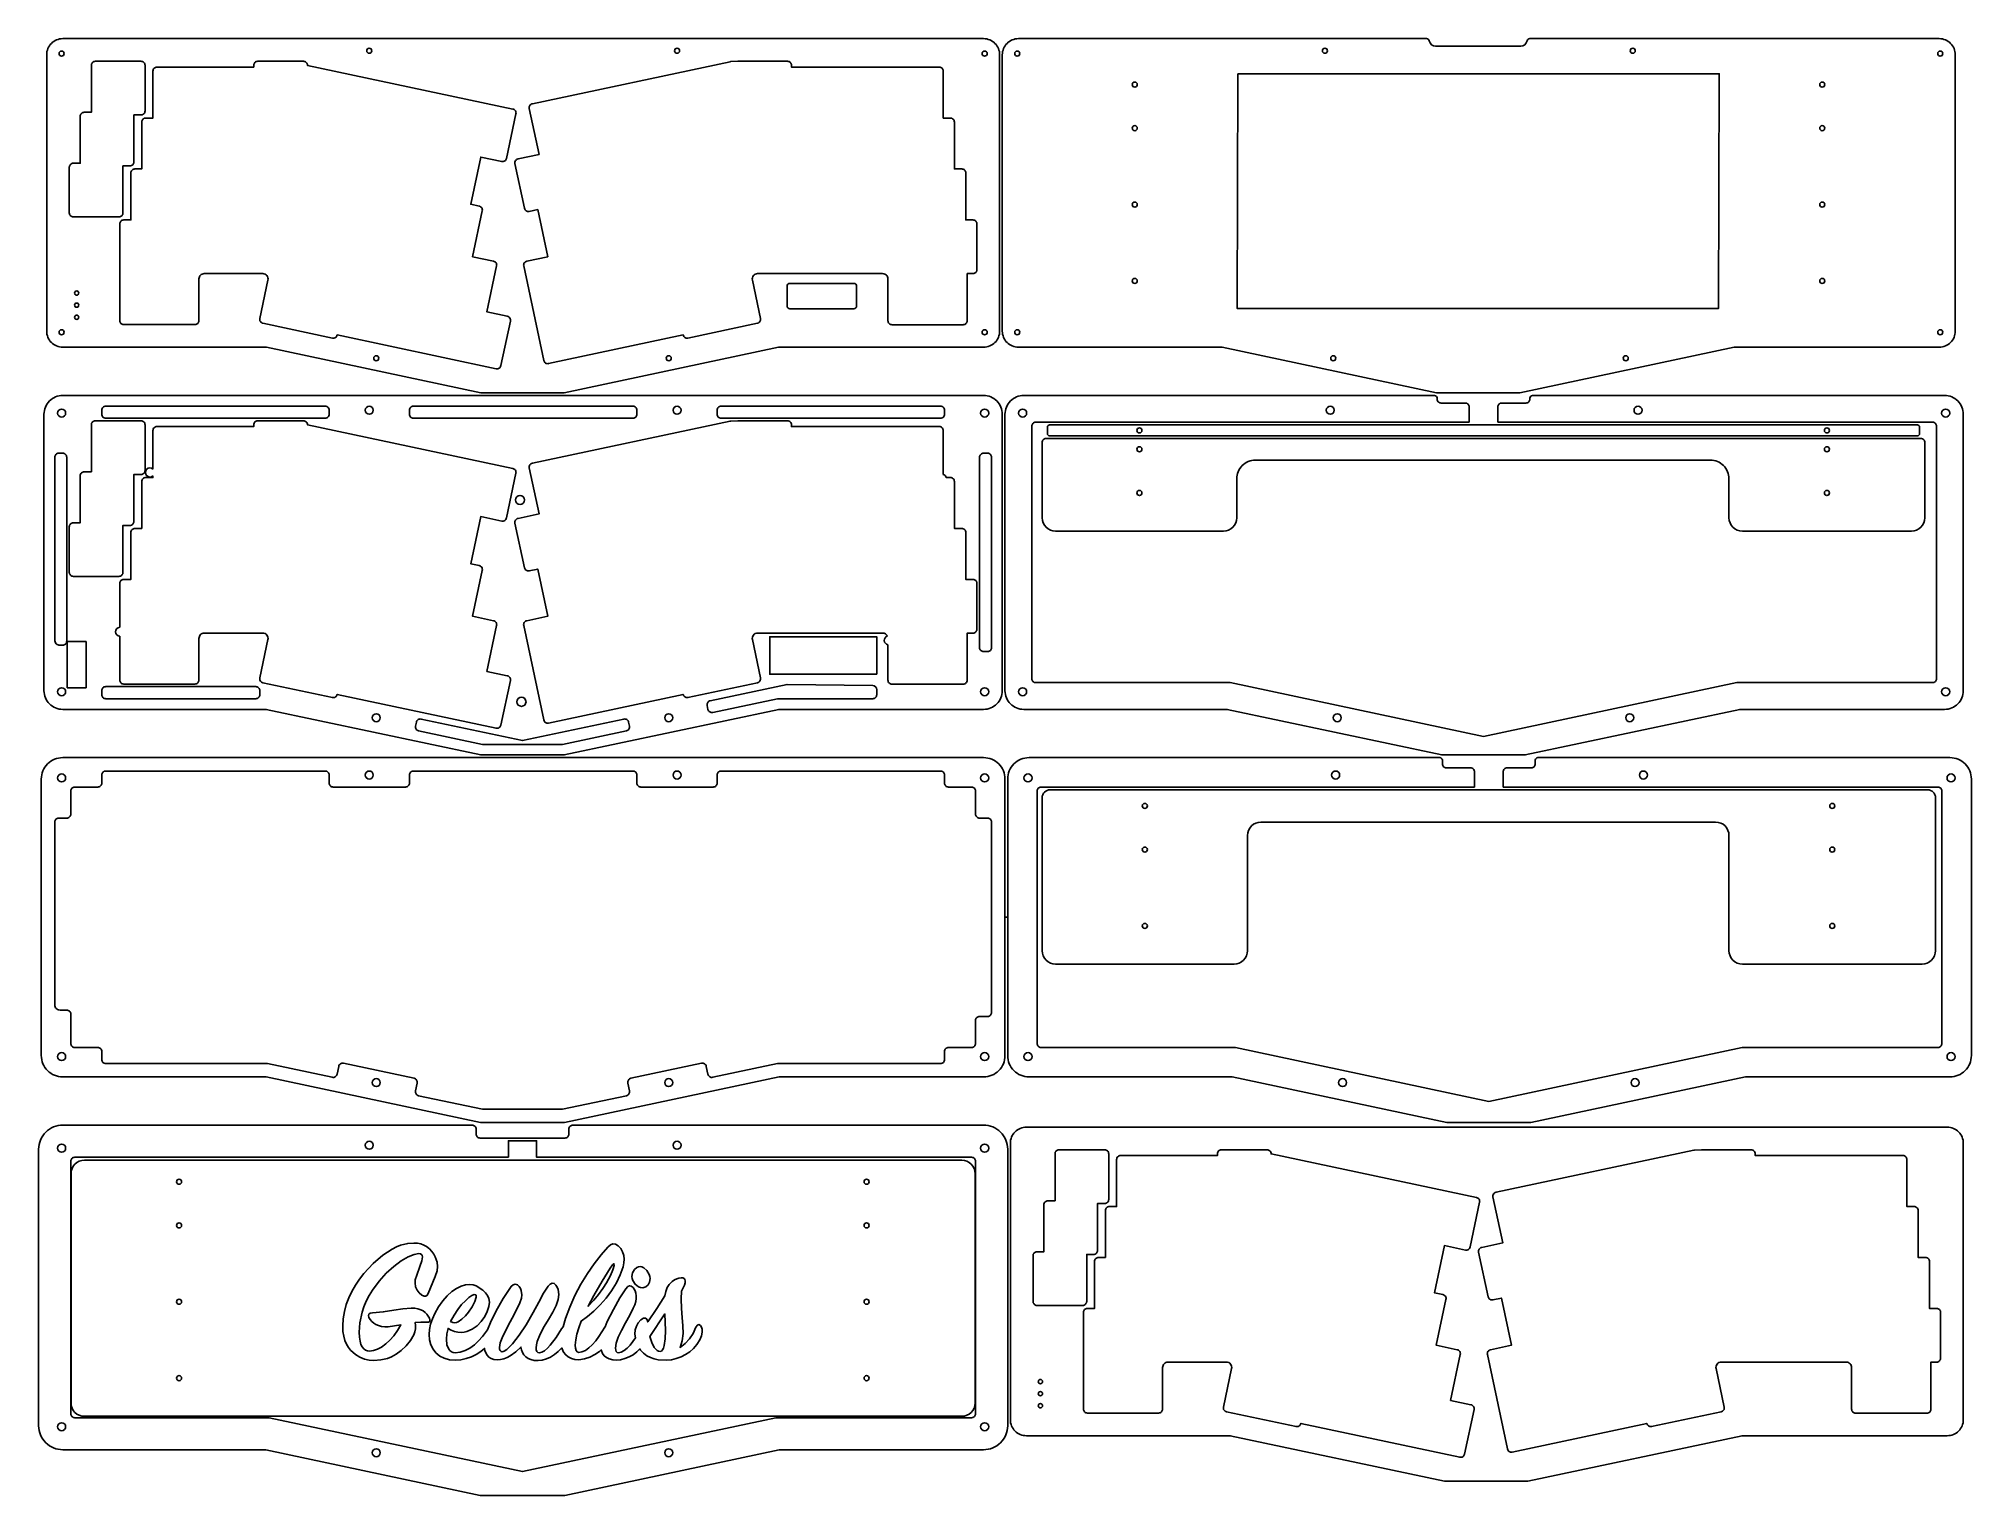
# Model space of a CAD drawing. Extents: x 63 to 785, y 468 to 1012.
import ezdxf

# ---------------------------------------------------------------- set-up
doc = ezdxf.new("R2010")
doc.units = 0
doc.layers.get('0').update_dxf_attribs({"linetype": 'CONTINUOUS'})
doc.layers.add('LAYER_1', color=7, linetype='CONTINUOUS')

msp = doc.modelspace()

# ---------------------------------------------------------------- linework, layer by layer
at = {"color": 1, "linetype": 'CONTINUOUS'}
msp.add_line((424.05, 683.8), (425.05, 683.8), dxfattribs=at)
for points in [[(71.81, 1012.22, 0.414214), (65.81, 1006.22), (65.81, 1001.72), (65.81, 907.38), (65.81, 902.88, 0.414214), (71.81, 896.88), (76.31, 896.88), (148.01, 896.88), (228.16, 879.84), (243.68, 879.84), (259.21, 879.84), (339.36, 896.88), (411.55, 896.88), (416.05, 896.88, 0.414214), (422.05, 902.88), (422.05, 907.38), (422.05, 1006.22, 0.414214), (416.05, 1012.22), (249.03, 1012.22), (238.33, 1012.22), (76.31, 1012.22)], [(433.55, 1012.22), (581.64, 1012.22, -0.358703), (582.62, 1011.41, 0.358703), (585.07, 1009.39), (616.77, 1009.39, 0.358703), (619.22, 1011.41, -0.358703), (620.21, 1012.22), (773.29, 1012.22, -0.414214), (779.29, 1006.22), (779.29, 907.38), (779.29, 902.88, -0.414214), (773.29, 896.88), (768.79, 896.88), (696.6, 896.88), (616.45, 879.84), (600.92, 879.84), (585.4, 879.84), (505.25, 896.88), (433.55, 896.88), (429.05, 896.88, -0.414214), (423.05, 902.88), (423.05, 907.38), (423.05, 1001.72), (423.05, 1006.22, -0.414214), (429.05, 1012.22)], [(98.41, 966.14), (98.41, 983.69), (101.07, 983.69, 0.414214), (102.57, 985.19), (102.57, 1002.25, 0.414214), (101.07, 1003.75), (84.01, 1003.75, 0.414214), (82.51, 1002.25), (82.51, 984.7), (79.85, 984.7, 0.414214), (78.35, 983.2), (78.35, 965.65), (75.78, 965.65, 0.414214), (74.28, 964.15), (74.28, 947.09, 0.414214), (75.78, 945.59), (92.84, 945.59, 0.414214), (94.34, 947.09), (94.34, 964.64), (96.91, 964.64, 0.414214)], [(240.08, 985.92), (163.28, 1002.24), (163.28, 1002.25, 0.414214), (161.78, 1003.75), (144.72, 1003.75, 0.414214), (143.22, 1002.25), (143.22, 1001.61), (107.03, 1001.61, 0.414214), (105.53, 1000.11), (105.53, 982.56), (102.87, 982.56, 0.414214), (101.37, 981.06), (101.37, 963.51), (98.8, 963.51, 0.414214), (97.3, 962.01), (97.3, 944.46), (94.63, 944.46, 0.414214), (93.13, 942.96), (93.13, 906.85, 0.414214), (94.63, 905.35), (121.23, 905.35, 0.414214), (122.73, 906.85), (122.73, 922.4, -0.414214), (124.73, 924.4), (146.57, 924.4, -0.476976), (148.53, 921.99), (145.47, 907.61, 0.414214), (146.63, 905.83), (172.63, 900.31, 0.414214), (174.41, 901.46), (174.41, 901.47), (233.82, 888.84, 0.414214), (235.6, 889.99), (239.15, 906.68, 0.414214), (237.99, 908.46), (230.36, 910.08), (234.01, 927.25, 0.414214), (232.85, 929.03), (225.01, 930.7), (228.66, 947.86, 0.414214), (227.5, 949.64), (224.31, 950.32), (228.06, 967.97), (235.91, 966.3, 0.414214), (237.69, 967.45), (241.24, 984.14, 0.414214)], [(331.51, 905.83, 0.414214), (332.66, 907.61), (329.61, 921.99, -0.476976), (331.56, 924.4), (378.31, 924.4, -0.414214), (380.31, 922.4), (380.31, 906.8, 0.414214), (381.81, 905.3), (408.41, 905.3, 0.414214), (409.91, 906.8), (409.91, 924.4), (412.08, 924.4, 0.414214), (413.58, 925.9), (413.58, 942.96, 0.414214), (412.08, 944.46), (409.4, 944.46), (409.4, 962.01, 0.414214), (407.9, 963.51), (405.14, 963.51), (405.14, 981.06, 0.414214), (403.64, 982.56), (400.97, 982.56), (400.97, 1000.11, 0.414214), (399.47, 1001.61), (344.24, 1001.61), (344.24, 1002.25, 0.414214), (342.74, 1003.75), (324.21, 1003.75, 0.010008), (324.15, 1003.75), (321.56, 1003.65, 0.042377), (321.31, 1003.61), (247.37, 987.9, 0.414214), (246.22, 986.12), (249.87, 968.95), (242.02, 967.28, 0.414214), (240.87, 965.5), (244.42, 948.81, 0.414214), (246.19, 947.66), (249.39, 948.34), (253.14, 930.7), (245.28, 929.03, 0.414214), (244.13, 927.25), (251.64, 891.92, 0.414214), (253.42, 890.76), (303.73, 901.46, 0.413431), (305.51, 900.31)], [(71.81, 878.84, 0.414214), (64.81, 871.84), (64.81, 867.34), (64.81, 773), (64.81, 768.5, 0.414214), (71.81, 761.5), (76.31, 761.5), (147.9, 761.5), (228.05, 744.47), (243.68, 744.47), (259.31, 744.47), (339.46, 761.5), (411.55, 761.5), (416.05, 761.5, 0.414214), (423.05, 768.5), (423.05, 773), (423.05, 871.84, 0.414214), (416.05, 878.84), (249.03, 878.84), (238.33, 878.84), (76.31, 878.84)], [(171.41, 871.84, -0.414214), (169.91, 870.34), (87.91, 870.34, -0.414214), (86.41, 871.84), (86.41, 873.34, -0.414214), (87.91, 874.84), (169.91, 874.84, -0.414214), (171.41, 873.34)], [(286.45, 871.84, -0.414214), (284.95, 870.34), (202.91, 870.34, -0.414214), (201.41, 871.84), (201.41, 873.34, -0.414214), (202.91, 874.84), (284.95, 874.84, -0.414214), (286.45, 873.34)], [(401.45, 873.34, 0.414214), (399.95, 874.84), (317.95, 874.84, 0.414214), (316.45, 873.34), (316.45, 871.84, 0.414214), (317.95, 870.34), (399.95, 870.34, 0.414214), (401.45, 871.84)], [(98.41, 831.76), (98.41, 849.31), (101.07, 849.31, 0.414214), (102.57, 850.81), (102.57, 867.87, 0.414214), (101.07, 869.37), (84.01, 869.37, 0.414214), (82.51, 867.87), (82.51, 850.32), (79.85, 850.32, 0.414214), (78.35, 848.82), (78.35, 831.27), (75.78, 831.27, 0.414214), (74.28, 829.77), (74.28, 812.71, 0.414214), (75.78, 811.21), (92.84, 811.21, 0.414214), (94.34, 812.71), (94.34, 830.26), (96.91, 830.26, 0.414214)], [(765.92, 864.51), (765.92, 867.09, 0.414214), (765.17, 867.84), (440.67, 867.84, 0.414214), (439.92, 867.09), (439.92, 864.51, 0.414214), (440.67, 863.76), (602.69, 863.76), (765.17, 863.76, 0.414214)], [(766.42, 862.76), (439.42, 862.76, 0.414214), (437.92, 861.26), (437.92, 833.13, 0.414214), (442.92, 828.13), (505.69, 828.13, 0.414214), (510.69, 833.13), (510.69, 847.68, -0.414214), (517.69, 854.68), (687.69, 854.68, -0.414214), (694.69, 847.68), (694.69, 833.13, 0.414214), (699.69, 828.13), (762.92, 828.13, 0.414214), (767.92, 833.13), (767.92, 861.26, 0.414214)], [(70.31, 857.25, 0.414214), (68.81, 855.75), (68.81, 787.47, 0.414214), (70.81, 785.47), (71.81, 785.47, 0.414214), (73.31, 786.97), (73.31, 855.75, 0.414214), (71.81, 857.25)], [(417.55, 783.1, 0.414214), (419.05, 784.6), (419.05, 855.75, 0.414214), (417.55, 857.25), (416.05, 857.25, 0.414214), (414.55, 855.75), (414.55, 784.6, 0.414214), (416.05, 783.1)], [(203.69, 755.27), (204, 756.74, -0.414214), (205.78, 757.89), (243.68, 749.84), (281.58, 757.89, -0.414214), (283.36, 756.74), (283.68, 755.27, -0.414214), (282.52, 753.49), (258.58, 748.4), (228.78, 748.4), (204.84, 753.49, -0.414214)], [(71.81, 743.47, 0.414214), (63.81, 735.47), (63.81, 730.97), (63.81, 636.63), (63.81, 632.13, 0.414214), (71.81, 624.13), (76.31, 624.13), (147.8, 624.13), (227.95, 607.09), (243.68, 607.09), (259.42, 607.09), (339.57, 624.13), (411.55, 624.13), (416.05, 624.13, 0.414214), (424.05, 632.13), (424.05, 735.47, 0.414214), (416.05, 743.47), (249.03, 743.47), (238.33, 743.47), (76.31, 743.47)], [(76.31, 635.13), (81.78, 635.13), (84.91, 635.13, -0.414214), (86.41, 633.63), (86.41, 630.63, 0.414214), (87.91, 629.13), (148.32, 629.13), (172.57, 623.97, 0.414214), (174.35, 625.13), (174.97, 628.06, -0.414214), (176.75, 629.22), (203.16, 623.61, -0.414214), (204.31, 621.83), (203.69, 618.89, 0.414214), (204.84, 617.11), (228.78, 612.03), (258.58, 612.03), (282.52, 617.11, 0.414214), (283.68, 618.89), (283.05, 621.83, -0.414214), (284.21, 623.61), (310.62, 629.22, -0.414214), (312.4, 628.06), (313.02, 625.13, 0.414214), (314.8, 623.97), (339.04, 629.13), (399.95, 629.13, 0.414214), (401.45, 630.63), (401.45, 633.63, -0.414214), (402.95, 635.13), (411.55, 635.13, 0.414214), (413.05, 636.63), (413.05, 645.23, -0.414214), (414.55, 646.73), (417.55, 646.73, 0.414214), (419.05, 648.23), (419.05, 719.37, 0.414214), (417.55, 720.87), (414.55, 720.87, -0.414214), (413.05, 722.37), (413.05, 730.97, 0.414214), (411.55, 732.47), (402.95, 732.47, -0.414214), (401.45, 733.97), (401.45, 736.97, 0.414214), (399.95, 738.47), (317.95, 738.47, 0.414214), (316.45, 736.97), (316.45, 733.97, -0.414214), (314.95, 732.47), (287.95, 732.47, -0.414214), (286.45, 733.97), (286.45, 736.97, 0.414214), (284.95, 738.47), (202.91, 738.47, 0.414214), (201.41, 736.97), (201.41, 733.97, -0.414214), (199.91, 732.47), (172.91, 732.47, -0.414214), (171.41, 733.97), (171.41, 736.97, 0.414214), (169.91, 738.47), (87.91, 738.47, 0.414214), (86.41, 736.97), (86.41, 733.97, -0.414214), (84.91, 732.47), (76.31, 732.47, 0.414214), (74.81, 730.97), (74.81, 722.37, -0.414214), (73.31, 720.87), (70.31, 720.87, 0.414214), (68.81, 719.37), (68.81, 651.1, 0.414214), (70.81, 649.1), (73.31, 649.1, -0.414214), (74.81, 647.6), (74.81, 646.73), (74.81, 636.63, 0.414214)], [(509.69, 666.3, 0.414214), (514.69, 671.3), (514.69, 709.11), (514.69, 714.38, -0.414214), (519.69, 719.38), (689.69, 719.38, -0.414214), (694.69, 714.38), (694.69, 671.3, 0.414214), (699.69, 666.3), (766.92, 666.3, 0.414214), (771.92, 671.3), (771.92, 728.47, 0.414214), (768.92, 731.47), (440.92, 731.47, 0.414214), (437.92, 728.47), (437.92, 671.3, 0.414214), (442.92, 666.3)], [(261.03, 604.59), (261.03, 602.76, -0.414214), (259.53, 601.26), (227.83, 601.26, -0.414214), (226.33, 602.76), (226.33, 604.59, 0.414214), (224.83, 606.09), (76.31, 606.09), (71.81, 606.09, 0.414214), (62.81, 597.09), (62.81, 592.59), (62.81, 498.25), (62.81, 493.75, 0.414214), (71.81, 484.75), (76.31, 484.75), (147.69, 484.75), (227.84, 467.71), (243.68, 467.71), (259.52, 467.71), (339.67, 484.75), (411.55, 484.75), (416.05, 484.75, 0.414214), (425.05, 493.75), (425.05, 498.25), (425.05, 597.09, 0.414214), (416.05, 606.09), (262.53, 606.09, 0.414214)], [(238.41, 594.09), (238.41, 600.26), (248.96, 600.26), (248.96, 594.09), (249.03, 594.09), (411.55, 594.09, -0.414214), (413.05, 592.59), (413.05, 498.25, -0.414214), (411.55, 496.75), (338.41, 496.75), (243.68, 476.62), (148.95, 496.75), (76.31, 496.75, -0.414214), (74.81, 498.25), (74.81, 592.59, -0.414214), (76.31, 594.09), (238.33, 594.09)], [(432.05, 605.34, 0.414214), (426.05, 599.34), (426.05, 594.84), (426.05, 500.5), (426.05, 496, 0.414214), (432.05, 490), (436.55, 490), (508.25, 490), (588.4, 472.96), (603.92, 472.96), (619.45, 472.96), (699.6, 490), (771.79, 490), (776.29, 490, 0.414214), (782.29, 496), (782.29, 500.5), (782.29, 599.34, 0.414214), (776.29, 605.34), (609.27, 605.34), (598.57, 605.34), (436.55, 605.34)], [(412.91, 548.97), (412.91, 582.88), (412.91, 587.97, 0.414214), (407.91, 592.97), (79.91, 592.97, 0.414214), (74.91, 587.97), (74.91, 502.25, 0.414214), (79.91, 497.25), (243.68, 497.25), (407.91, 497.25, 0.414214), (412.91, 502.25)], [(458.65, 559.26), (458.65, 576.81), (461.31, 576.81, 0.414214), (462.81, 578.31), (462.81, 595.37, 0.414214), (461.31, 596.87), (444.25, 596.87, 0.414214), (442.75, 595.37), (442.75, 577.82), (440.09, 577.82, 0.414214), (438.59, 576.32), (438.59, 558.77), (436.02, 558.77, 0.414214), (434.52, 557.27), (434.52, 540.21, 0.414214), (436.02, 538.71), (453.08, 538.71, 0.414214), (454.58, 540.21), (454.58, 557.76), (457.15, 557.76, 0.414214)], [(600.32, 579.04), (523.52, 595.36), (523.52, 595.37, 0.414214), (522.02, 596.87), (504.96, 596.87, 0.414214), (503.46, 595.37), (503.46, 594.73), (467.27, 594.73, 0.414214), (465.77, 593.23), (465.77, 575.68), (463.11, 575.68, 0.414214), (461.61, 574.18), (461.61, 556.63), (459.04, 556.63, 0.414214), (457.54, 555.13), (457.54, 537.58), (454.87, 537.58, 0.414214), (453.37, 536.08), (453.37, 499.97, 0.414214), (454.87, 498.47), (481.47, 498.47, 0.414214), (482.97, 499.97), (482.97, 515.52, -0.414214), (484.97, 517.52), (506.81, 517.52, -0.476976), (508.77, 515.11), (505.71, 500.73, 0.414214), (506.87, 498.95), (532.87, 493.43, 0.414214), (534.64, 494.58), (534.65, 494.59), (594.06, 481.96, 0.414214), (595.84, 483.11), (599.39, 499.8, 0.414214), (598.23, 501.58), (590.6, 503.2), (594.25, 520.37, 0.414214), (593.09, 522.15), (585.25, 523.82), (588.9, 540.98, 0.414214), (587.74, 542.76), (584.55, 543.44), (588.3, 561.09), (596.15, 559.42, 0.414214), (597.93, 560.57), (601.48, 577.26, 0.414214)], [(691.75, 498.95, 0.414214), (692.9, 500.73), (689.85, 515.11, -0.476976), (691.8, 517.52), (738.55, 517.52, -0.414214), (740.55, 515.52), (740.55, 499.92, 0.414214), (742.05, 498.42), (768.65, 498.42, 0.414214), (770.15, 499.92), (770.15, 517.52), (772.32, 517.52, 0.414214), (773.82, 519.02), (773.82, 536.08, 0.414214), (772.32, 537.58), (769.64, 537.58), (769.64, 555.13, 0.414214), (768.14, 556.63), (765.38, 556.63), (765.38, 574.18, 0.414214), (763.88, 575.68), (761.21, 575.68), (761.21, 593.23, 0.414214), (759.71, 594.73), (704.48, 594.73), (704.48, 595.37, 0.414214), (702.98, 596.87), (684.45, 596.87, 0.010008), (684.39, 596.87), (681.8, 596.77, 0.042377), (681.55, 596.73), (607.61, 581.02, 0.414214), (606.46, 579.24), (610.11, 562.07), (602.26, 560.4, 0.414214), (601.11, 558.62), (604.65, 541.93, 0.414214), (606.43, 540.78), (609.63, 541.46), (613.38, 523.82), (605.52, 522.15, 0.414214), (604.37, 520.37), (611.88, 485.04, 0.414214), (613.66, 483.88), (663.97, 494.58, 0.413431), (665.75, 493.43)]]:
    msp.add_lwpolyline(points, format="xyb", close=True, dxfattribs=at)
for points in [[(511.04, 999.1), (691.04, 999.1), (690.8, 911.39), (510.8, 911.39)], [(376.09, 774.63), (336.09, 774.63), (336.09, 788.63), (376.09, 788.63)], [(80.53, 771.57), (80.53, 786.87), (77.03, 786.87), (73.53, 786.87), (73.53, 771.57), (73.53, 769.57), (77.03, 769.57), (80.53, 769.57)]]:
    msp.add_lwpolyline(points, close=True, dxfattribs=at)
at = {"color": 1}
msp.add_lwpolyline([(367.59, 911.28, 0.414214), (368.59, 912.28), (368.59, 919.73, 0.414214), (367.59, 920.73), (343.59, 920.73, 0.414214), (342.59, 919.73), (342.59, 912.28, 0.414214), (343.59, 911.28)], format="xyb", close=True, dxfattribs=at)
at = {"color": 1, "linetype": 'CONTINUOUS'}
for points in [[(584.07, 878.84), (435.55, 878.84), (431.05, 878.84, 0.414214), (424.05, 871.84), (424.05, 867.34), (424.05, 773), (424.05, 768.5, 0.414214), (431.05, 761.5), (435.55, 761.5), (507.14, 761.5), (587.29, 744.47), (602.92, 744.47), (618.55, 744.47), (698.7, 761.5), (770.79, 761.5), (775.29, 761.5, 0.414214), (782.29, 768.5), (782.29, 773), (782.29, 871.84, 0.414214), (775.29, 878.84), (621.77, 878.84)], [(597.57, 868.84), (597.57, 874.52, 0.414214), (596.07, 876.02), (587.07, 876.02, -0.453311), (585.58, 877.71, 0.453311), (584.59, 878.84), (584.07, 878.84)], [(621.77, 878.84), (621.27, 878.84, 0.414214), (620.27, 877.84), (620.27, 877.52, -0.414214), (618.77, 876.02), (609.77, 876.02, 0.414214), (608.27, 874.52), (608.27, 868.84)], [(93.13, 788.84), (93.13, 772.47, 0.414214), (94.63, 770.97), (121.23, 770.97, 0.414214), (122.73, 772.47), (122.73, 788.02, -0.414214), (124.73, 790.02), (146.57, 790.02, -0.476976), (148.53, 787.61), (145.47, 773.24, 0.414214), (146.63, 771.46), (172.63, 765.93, 0.414214), (174.41, 767.09), (174.41, 767.09), (233.82, 754.46, 0.414214), (235.6, 755.62), (239.15, 772.3, 0.414214), (237.99, 774.08), (230.36, 775.7), (234.01, 792.87, 0.414214), (232.85, 794.65), (225.01, 796.32), (228.66, 813.48, 0.414214), (227.5, 815.26), (224.31, 815.94), (228.06, 833.59), (235.91, 831.92, 0.414214), (237.69, 833.08), (241.24, 849.76, 0.414214), (240.08, 851.54), (163.28, 867.87), (163.28, 867.87, 0.414214), (161.78, 869.37), (144.72, 869.37, 0.414214), (143.22, 867.87), (143.22, 867.23), (107.03, 867.23, 0.414214), (105.53, 865.73), (105.53, 851.33)], [(400.97, 849.3), (400.97, 865.73, 0.414214), (399.47, 867.23), (344.24, 867.23), (344.24, 867.87, 0.414214), (342.74, 869.37), (324.21, 869.37, 0.010008), (324.15, 869.37), (321.56, 869.27, 0.042377), (321.31, 869.24), (247.37, 853.52, 0.414214), (246.22, 851.74), (249.87, 834.57), (242.02, 832.9, 0.414214), (240.87, 831.12), (244.42, 814.44, 0.414214), (246.19, 813.28), (249.39, 813.96), (253.14, 796.32), (245.28, 794.65, 0.414214), (244.13, 792.87), (251.64, 757.54, 0.414214), (253.42, 756.39), (303.73, 767.08, 0.413431), (305.51, 765.93), (331.51, 771.46, 0.414214), (332.66, 773.24), (329.61, 787.61, -0.476976), (331.56, 790.02), (378.31, 790.02, -0.277365), (380.07, 788.96, -0.277365)], [(608.27, 868.84), (770.79, 868.84, -0.414214), (772.29, 867.34), (772.29, 773, -0.414214), (770.79, 771.5), (697.65, 771.5), (602.92, 751.37), (508.19, 771.5), (435.55, 771.5, -0.414214), (434.05, 773), (434.05, 867.34, -0.414214), (435.55, 868.84), (597.57, 868.84)], [(105.53, 848.79), (105.53, 848.18), (102.87, 848.18, 0.414214), (101.37, 846.68), (101.37, 829.13), (98.8, 829.13, 0.414214), (97.3, 827.63), (97.3, 810.08), (94.63, 810.08, 0.414214), (93.13, 808.58), (93.13, 792.22)], [(380.31, 785.68), (380.31, 772.43, 0.414214), (381.81, 770.93), (408.41, 770.93, 0.414214), (409.91, 772.43), (409.91, 790.02), (412.08, 790.02, 0.414214), (413.58, 791.52), (413.58, 808.58, 0.414214), (412.08, 810.08), (409.4, 810.08), (409.4, 827.63, 0.414214), (407.9, 829.13), (405.14, 829.13), (405.14, 846.68, 0.414214), (403.64, 848.18), (402.09, 848.18)], [(145.47, 768.5, 0.414214), (143.97, 770), (87.91, 770, 0.414214), (86.41, 768.5), (86.41, 767, 0.414214), (87.91, 765.5), (143.97, 765.5, 0.414214), (145.47, 767), (145.47, 768.5)], [(376.09, 768.91, 0.410067), (374.61, 770.41), (342.6, 770.86), (313.86, 764.75, 0.414214), (312.71, 762.97), (313.02, 761.51, 0.414214), (314.8, 760.35), (339.04, 765.5), (374.59, 765.5, 0.414214), (376.09, 767), (376.09, 768.91)], [(586.07, 743.47), (437.55, 743.47), (433.05, 743.47, 0.414214), (425.05, 735.47), (425.05, 730.97), (425.05, 636.63), (425.05, 632.13, 0.414214), (433.05, 624.13), (437.55, 624.13), (509.03, 624.13), (589.19, 607.09), (604.92, 607.09), (620.66, 607.09), (700.81, 624.13), (772.79, 624.13), (777.29, 624.13, 0.414214), (785.29, 632.13), (785.29, 636.63), (785.29, 735.47, 0.414214), (777.29, 743.47), (623.77, 743.47)], [(599.57, 732.47), (599.57, 738.14, 0.414214), (598.07, 739.64), (589.07, 739.64, -0.414214), (587.57, 741.14), (587.57, 742.47, 0.414214), (586.57, 743.47), (586.07, 743.47)], [(623.77, 743.47), (623.27, 743.47, 0.414214), (622.27, 742.47), (622.27, 741.14, -0.414214), (620.77, 739.64), (611.77, 739.64, 0.414214), (610.27, 738.14), (610.27, 732.47)], [(610.27, 732.47), (772.79, 732.47, -0.414214), (774.29, 730.97), (774.29, 636.63, -0.414214), (772.79, 635.13), (699.65, 635.13), (604.92, 614.99), (510.19, 635.13), (437.55, 635.13, -0.414214), (436.05, 636.63), (436.05, 730.97, -0.414214), (437.55, 732.47), (599.57, 732.47)]]:
    msp.add_lwpolyline(points, format="xyb", dxfattribs=at)
for centre, radius in [((71.41, 1006.62), 0.95), ((186.41, 1007.72), 0.95), ((301.45, 1007.72), 0.95), ((416.45, 1006.62), 0.95), ((428.65, 1006.62), 0.95), ((543.65, 1007.72), 0.95), ((658.69, 1007.72), 0.95), ((773.69, 1006.62), 0.95), ((472.54, 995.06), 0.95), ((729.54, 995.06), 0.95), ((472.54, 978.75), 0.95), ((472.54, 978.75), 0.95), ((729.54, 978.75), 0.95), ((729.54, 978.75), 0.95), ((472.54, 950.2), 0.95), ((472.54, 950.2), 0.95), ((472.54, 950.2), 0.95), ((729.54, 950.2), 0.95), ((729.54, 950.2), 0.95), ((729.54, 950.2), 0.95), ((77.03, 917.1), 0.8), ((472.54, 921.66), 0.95), ((472.54, 921.66), 0.95), ((472.54, 921.66), 0.95), ((472.54, 921.66), 0.95), ((729.54, 921.66), 0.95), ((729.54, 921.66), 0.95), ((729.54, 921.66), 0.95), ((729.54, 921.66), 0.95), ((77.03, 912.6), 0.8), ((71.41, 902.48), 0.95), ((77.03, 908.1), 0.8), ((416.45, 902.48), 0.95), ((428.65, 902.48), 0.95), ((773.69, 902.48), 0.95), ((189.02, 892.76), 0.95), ((298.35, 892.76), 0.95), ((546.75, 892.76), 0.95), ((656.08, 892.76), 0.95), ((186.41, 873.34), 1.5), ((301.45, 873.34), 1.5), ((545.65, 873.34), 1.5), ((660.69, 873.34), 1.5), ((71.41, 872.25), 1.5), ((416.45, 872.25), 1.5), ((430.65, 872.25), 1.5), ((775.69, 872.25), 1.5), ((474.31, 865.8), 0.95), ((731.31, 865.8), 0.95), ((474.31, 858.72), 0.95), ((731.31, 858.72), 0.95), ((242.78, 839.8), 1.7), ((474.31, 842.4), 0.95), ((731.31, 842.4), 0.95), ((71.41, 768.1), 1.5), ((243.3, 764.34), 1.7), ((416.45, 768.1), 1.5), ((430.65, 768.1), 1.5), ((775.69, 768.1), 1.5), ((189.02, 758.39), 1.5), ((298.35, 758.39), 1.5), ((548.26, 758.39), 1.5), ((657.59, 758.39), 1.5), ((71.41, 735.87), 1.5), ((186.41, 736.97), 1.5), ((301.45, 736.97), 1.5), ((416.45, 735.87), 1.5), ((432.65, 735.87), 1.5), ((547.65, 736.97), 1.5), ((662.69, 736.97), 1.5), ((777.69, 735.87), 1.5), ((476.31, 725.43), 0.95), ((733.31, 725.43), 0.95), ((476.31, 709.11), 0.95), ((733.31, 709.11), 0.95), ((476.31, 680.57), 0.95), ((733.31, 680.57), 0.95), ((71.41, 631.73), 1.5), ((416.45, 631.73), 1.5), ((432.65, 631.73), 1.5), ((777.69, 631.73), 1.5), ((189.02, 622.01), 1.5), ((298.35, 622.01), 1.5), ((550.26, 622.01), 1.5), ((659.59, 622.01), 1.5), ((186.41, 598.59), 1.5), ((301.45, 598.59), 1.5), ((71.41, 597.49), 1.5), ((416.45, 597.49), 1.5), ((115.3, 584.92), 0.95), ((372.3, 584.92), 0.95), ((115.3, 568.61), 0.95), ((372.3, 568.61), 0.95), ((115.3, 540.07), 0.95), ((372.3, 540.07), 0.95), ((115.3, 511.52), 0.95), ((372.3, 511.52), 0.95), ((437.27, 510.22), 0.8), ((437.27, 505.72), 0.8), ((437.27, 501.22), 0.8), ((71.41, 493.35), 1.5), ((416.45, 493.35), 1.5), ((189.02, 483.63), 1.5), ((298.35, 483.63), 1.5)]:
    msp.add_circle(centre, radius, dxfattribs=at)
for centre, start, end in [((104.4, 850.06), 48.1698, 311.8302), ((400.47, 847.68), 17.28284, 72.71463), ((93.29, 790.53), 95.18857, 264.81143), ((380.62, 787.35), 108.86552, 259.29679)]:
    msp.add_arc(centre, 1.7, start, end, dxfattribs=at)
at = {"layer": 'LAYER_1', "color": 2}
for points in [[(207.93, 535.48), (207.29, 536.12), (206.52, 536.67), (205.63, 537.11), (204.6, 537.43), (203.42, 537.62), (202.08, 537.67), (198.93, 537.42), (195.58, 536.92), (191.65, 536.25), (187.57, 535.89), (186.73, 535.77), (186.25, 535.42), (186.11, 534.88), (186.27, 534.18), (186.73, 533.41), (187.32, 532.71), (188.05, 532.09), (188.91, 531.57), (189.89, 531.16), (190.98, 530.88), (192.17, 530.74), (193.46, 530.76), (198.25, 531.44), (196.97, 529.29), (195.57, 527.37), (194.09, 525.69), (192.55, 524.29), (190.99, 523.16), (189.45, 522.33), (187.95, 521.82), (186.54, 521.65), (185.74, 521.74), (185.01, 522.01), (184.34, 522.49), (183.77, 523.2), (183.3, 524.15), (182.94, 525.38), (182.72, 526.88), (182.64, 528.7), (182.9, 532.23), (183.74, 536.14), (184.41, 538.18), (185.27, 540.26), (186.31, 542.36), (187.57, 544.45), (190.05, 547.79), (192.77, 550.76), (195.58, 553.29), (198.34, 555.34), (200.91, 556.86), (203.14, 557.78), (204.88, 558.07), (205.52, 557.95), (205.99, 557.66), (206.2, 557.32), (206.28, 556.85), (206.06, 555.43), (205.34, 553.22), (204.14, 550.06), (203.62, 548.33), (203.52, 547.12), (203.72, 545.66), (204.26, 544.45), (205.05, 543.44), (205.99, 542.6), (206.87, 542.13), (207.58, 542.15), (208.1, 542.54), (208.45, 543.15), (211.05, 549.58), (211.73, 551.59), (211.94, 553.28), (211.75, 554.89), (211.09, 556.81), (210.53, 557.82), (209.8, 558.82), (208.89, 559.81), (207.77, 560.74), (206.8, 561.29), (205.67, 561.7), (204.42, 561.96), (203.11, 562.04), (200.79, 561.89), (198.11, 561.22), (196.59, 560.6), (194.96, 559.76), (191.47, 557.43), (187.87, 554.34), (186.1, 552.54), (184.39, 550.59), (182.78, 548.5), (181.28, 546.29), (179.94, 543.96), (178.77, 541.52), (177.81, 539), (177.09, 536.4), (176.64, 533.74), (176.48, 531.03), (176.58, 529.01), (176.86, 527.22), (177.31, 525.64), (177.9, 524.25), (178.61, 523.04), (179.42, 522), (181.27, 520.35), (182.9, 519.31), (184.59, 518.64), (186.33, 518.27), (188.12, 518.16), (190.78, 518.38), (193.18, 518.91), (194.69, 519.5), (196.47, 520.52), (198.37, 521.9), (200.21, 523.59), (201.82, 525.54), (203.03, 527.68), (203.44, 528.81), (203.68, 529.96), (203.74, 531.14), (203.59, 532.33), (205.69, 532.44), (207.42, 532.4), (208.51, 532.44), (209.01, 532.75), (209.08, 533.27), (208.86, 533.97), (208.86, 533.97)], [(277.85, 554.31), (277.85, 554.31), (277.38, 553.91), (276.43, 552.59), (273.47, 547.73), (270.35, 542.39), (268.2, 538.42), (270.29, 540.62), (272.14, 542.85), (273.73, 545.04), (275.05, 547.12), (276.53, 549.85), (277.48, 552.07), (277.92, 553.62)], [(284.6, 549.51), (284.6, 549.51), (284.84, 550.9), (285.51, 552.08), (286.47, 552.9), (287.03, 553.13), (287.61, 553.21), (288.32, 553.1), (289, 552.79), (290.21, 551.73), (291.05, 550.29), (291.29, 549.52), (291.37, 548.76), (291.19, 547.45), (290.65, 546.36), (289.78, 545.61), (288.63, 545.34), (287.83, 545.43), (287.08, 545.69), (286.39, 546.1), (285.79, 546.63), (284.92, 547.97), (284.68, 548.73)], [(226.36, 542.32), (226.36, 541.77), (225.87, 540.19), (224.87, 538.22), (223.51, 536.16), (222.35, 534.77), (221.01, 533.52), (219.62, 532.61), (218.95, 532.35), (218.31, 532.26), (217.58, 532.37), (216.8, 532.74), (218.11, 535.09), (219.51, 537.18), (220.94, 538.99), (222.34, 540.48), (223.63, 541.62), (224.74, 542.39), (225.62, 542.75), (226.18, 542.67), (226.18, 542.67)], [(295.1, 521.44), (295.1, 521.44), (295.6, 521.6), (296.03, 522.05), (296.38, 522.76), (296.66, 523.71), (297.03, 526.21), (297.15, 529.32), (296.95, 535.55), (291.33, 527.06), (292.06, 524.82), (292.96, 523.04), (293.99, 521.87), (294.54, 521.55)]]:
    msp.add_lwpolyline(points, close=True, dxfattribs=at)
msp.add_lwpolyline([(258.84, 530.69), (258.25, 530), (256.25, 526.77), (254.07, 523.87), (252.98, 522.69), (251.93, 521.77), (250.94, 521.18), (250.04, 520.96), (249.46, 521.09), (249.05, 521.46), (248.81, 522.06), (248.74, 522.88), (248.86, 523.97), (249.19, 525.2), (250.32, 527.95), (251.83, 530.8), (253.39, 533.42), (255, 536.23), (256.21, 538.7), (256.96, 540.86), (257.23, 542.74), (256.97, 544.72), (256.65, 545.55), (256.2, 546.3), (255.54, 546.91), (254.81, 547.01), (254.06, 546.66), (253.32, 545.88), (251.56, 543.23), (249.77, 539.98), (247.69, 536.08), (245.04, 531.51), (242.43, 527.61), (239.95, 524.39), (237.79, 522.19), (236.89, 521.59), (236.14, 521.38), (235.65, 521.49), (235.32, 521.81), (235.13, 522.32), (235.08, 522.98), (235.35, 524.67), (236.07, 526.65), (238.24, 530.98), (240.67, 535.58), (242.65, 539.72), (243.25, 541.39), (243.47, 542.67), (243.23, 544.27), (242.92, 545.06), (242.44, 545.82), (241.76, 546.41), (240.99, 546.64), (240.21, 546.45), (239.49, 545.82), (236.47, 541.24), (233.85, 536.64), (231.73, 532.36), (230.63, 529.63), (228.69, 527.03), (227.26, 525.46), (225.71, 524.03), (224.05, 522.79), (222.28, 521.82), (220.43, 521.19), (218.51, 520.97), (217.78, 521.06), (217.13, 521.34), (216.57, 521.8), (216.1, 522.4), (215.45, 524.03), (215.23, 526.1), (215.38, 528.07), (215.84, 530.14), (217.04, 529.47), (218.25, 529), (219.47, 528.72), (220.7, 528.63), (221.82, 528.71), (222.89, 528.95), (224.9, 529.82), (226.71, 531.12), (228.27, 532.74), (229.55, 534.55), (230.51, 536.43), (231.11, 538.26), (231.32, 539.93), (231.32, 539.93), (231.13, 541.3), (230.63, 542.46), (229.83, 543.44), (228.87, 544.35), (226.39, 546.02), (225.29, 546.45), (223.99, 546.57), (222.43, 546.4), (220.77, 545.89), (219.05, 545.04), (217.3, 543.85), (215.57, 542.32), (213.9, 540.45), (212.34, 538.24), (210.91, 535.68), (209.98, 533.65), (209.31, 531.65), (208.92, 529.7), (208.79, 527.81), (208.95, 525.82), (209.44, 523.99), (210.23, 522.35), (211.33, 520.94), (212.73, 519.79), (214.42, 518.93), (216.4, 518.39), (218.65, 518.23), (220.65, 518.4), (222.64, 518.83), (224.57, 519.52), (226.42, 520.42), (228.16, 521.51), (229.54, 522.61), (229.63, 521.87), (229.98, 520.93), (230.48, 520.1), (231.15, 519.41), (231.99, 518.88), (233.01, 518.55), (234.22, 518.43), (235.51, 518.53), (236.76, 518.8), (237.96, 519.24), (239.11, 519.82), (241.24, 521.32), (243.12, 523.16), (243.31, 522.05), (243.67, 521.06), (244.19, 520.2), (244.89, 519.47), (245.77, 518.88), (246.83, 518.45), (248.07, 518.18), (249.49, 518.09), (251.09, 518.25), (252.67, 518.7), (254.21, 519.4), (255.68, 520.32), (257.04, 521.43), (258.26, 522.68), (258.38, 522.83), (258.47, 522.45), (259.04, 521.22), (259.82, 520.22), (260.8, 519.44), (261.96, 518.88), (263.29, 518.54), (264.78, 518.43), (266.9, 518.68), (268.91, 519.34), (270.78, 520.32), (272.47, 521.5), (273.11, 522.05), (273.17, 521.76), (273.62, 520.77), (274.27, 519.92), (275.1, 519.23), (276.14, 518.72), (277.39, 518.4), (278.84, 518.29), (280.38, 518.43), (281.95, 518.81), (283.5, 519.43), (285, 520.27), (286.4, 521.31), (287.57, 522.44), (287.84, 522.03), (288.93, 520.84), (290.16, 519.9), (291.49, 519.19), (292.9, 518.7), (294.37, 518.39), (297.43, 518.23), (299.33, 518.42), (301.18, 518.83), (302.96, 519.46), (304.64, 520.31), (306.2, 521.37), (307.62, 522.65), (308.88, 524.13), (309.95, 525.83), (310.63, 527.36), (310.89, 528.73), (310.85, 529.82), (310.64, 530.55), (310.19, 531.23), (309.63, 531.55), (309.04, 531.37), (308.52, 530.55), (307.46, 528.23), (306.13, 526.24), (304.5, 524.53), (302.56, 523.02), (303.05, 524.22), (303.4, 525.51), (303.72, 528.15), (303.66, 531.06), (303.4, 534.22), (303.11, 537.6), (302.97, 541.16), (303.11, 544.04), (304.24, 546.29), (304.49, 547.15), (304.53, 547.84), (304.39, 548.37), (304.07, 548.74), (303.6, 548.96), (302.97, 549.03), (302.17, 548.94), (301.32, 548.68), (300.46, 548.23), (299.62, 547.6), (298.57, 546.56), (297.79, 545.36), (297.26, 543.95), (296.95, 542.26), (293.91, 537.5), (290.51, 532.53), (290.21, 533.52), (289.65, 534), (288.86, 533.95), (287.91, 533.36), (286.93, 532.26), (286.25, 530.97), (285.85, 529.53), (285.72, 528.02), (285.72, 528.02), (285.9, 526.56), (283.97, 523.91), (282.84, 522.73), (281.7, 521.82), (280.59, 521.24), (279.53, 521.03), (279.05, 521.15), (278.73, 521.48), (278.56, 522.02), (278.5, 522.74), (278.75, 524.62), (279.46, 526.85), (280.65, 529.28), (282.22, 532.18), (283.81, 535.12), (285.07, 537.67), (285.64, 538.93), (286, 540.13), (286.18, 541.26), (286.2, 542.31), (286.07, 543.26), (285.82, 544.1), (285.01, 545.41), (284.35, 545.96), (283.69, 546.07), (283, 545.72), (282.27, 544.93), (280.09, 541.55), (277.65, 537.24), (275.35, 532.7), (274.53, 530.75), (274.43, 530.62), (272.26, 527.05), (271.04, 525.44), (269.78, 524.01), (268.48, 522.81), (267.19, 521.9), (265.92, 521.31), (264.71, 521.1), (264.13, 521.31), (263.73, 521.89), (263.49, 522.78), (263.41, 523.91), (263.57, 525.83), (264.02, 527.98), (264.74, 530.34), (265.67, 532.88), (267.98, 534.57), (270.35, 536.6), (272.69, 538.92), (274.94, 541.47), (276.99, 544.22), (278.79, 547.11), (280.24, 550.1), (281.28, 553.14), (281.61, 554.66), (281.69, 556.02), (281.69, 556.02), (281.55, 557.37), (281.12, 558.7), (280.42, 559.94), (279.43, 561.02), (278.46, 561.64), (277.51, 561.73), (276.56, 561.33), (275.59, 560.54), (273.04, 557.64), (270.47, 554.3), (267.93, 550.6), (265.52, 546.61), (263.3, 542.42), (261.34, 538.11), (259.71, 533.76), (258.83, 530.67)], dxfattribs=at)

doc.saveas('drawing.dxf')
